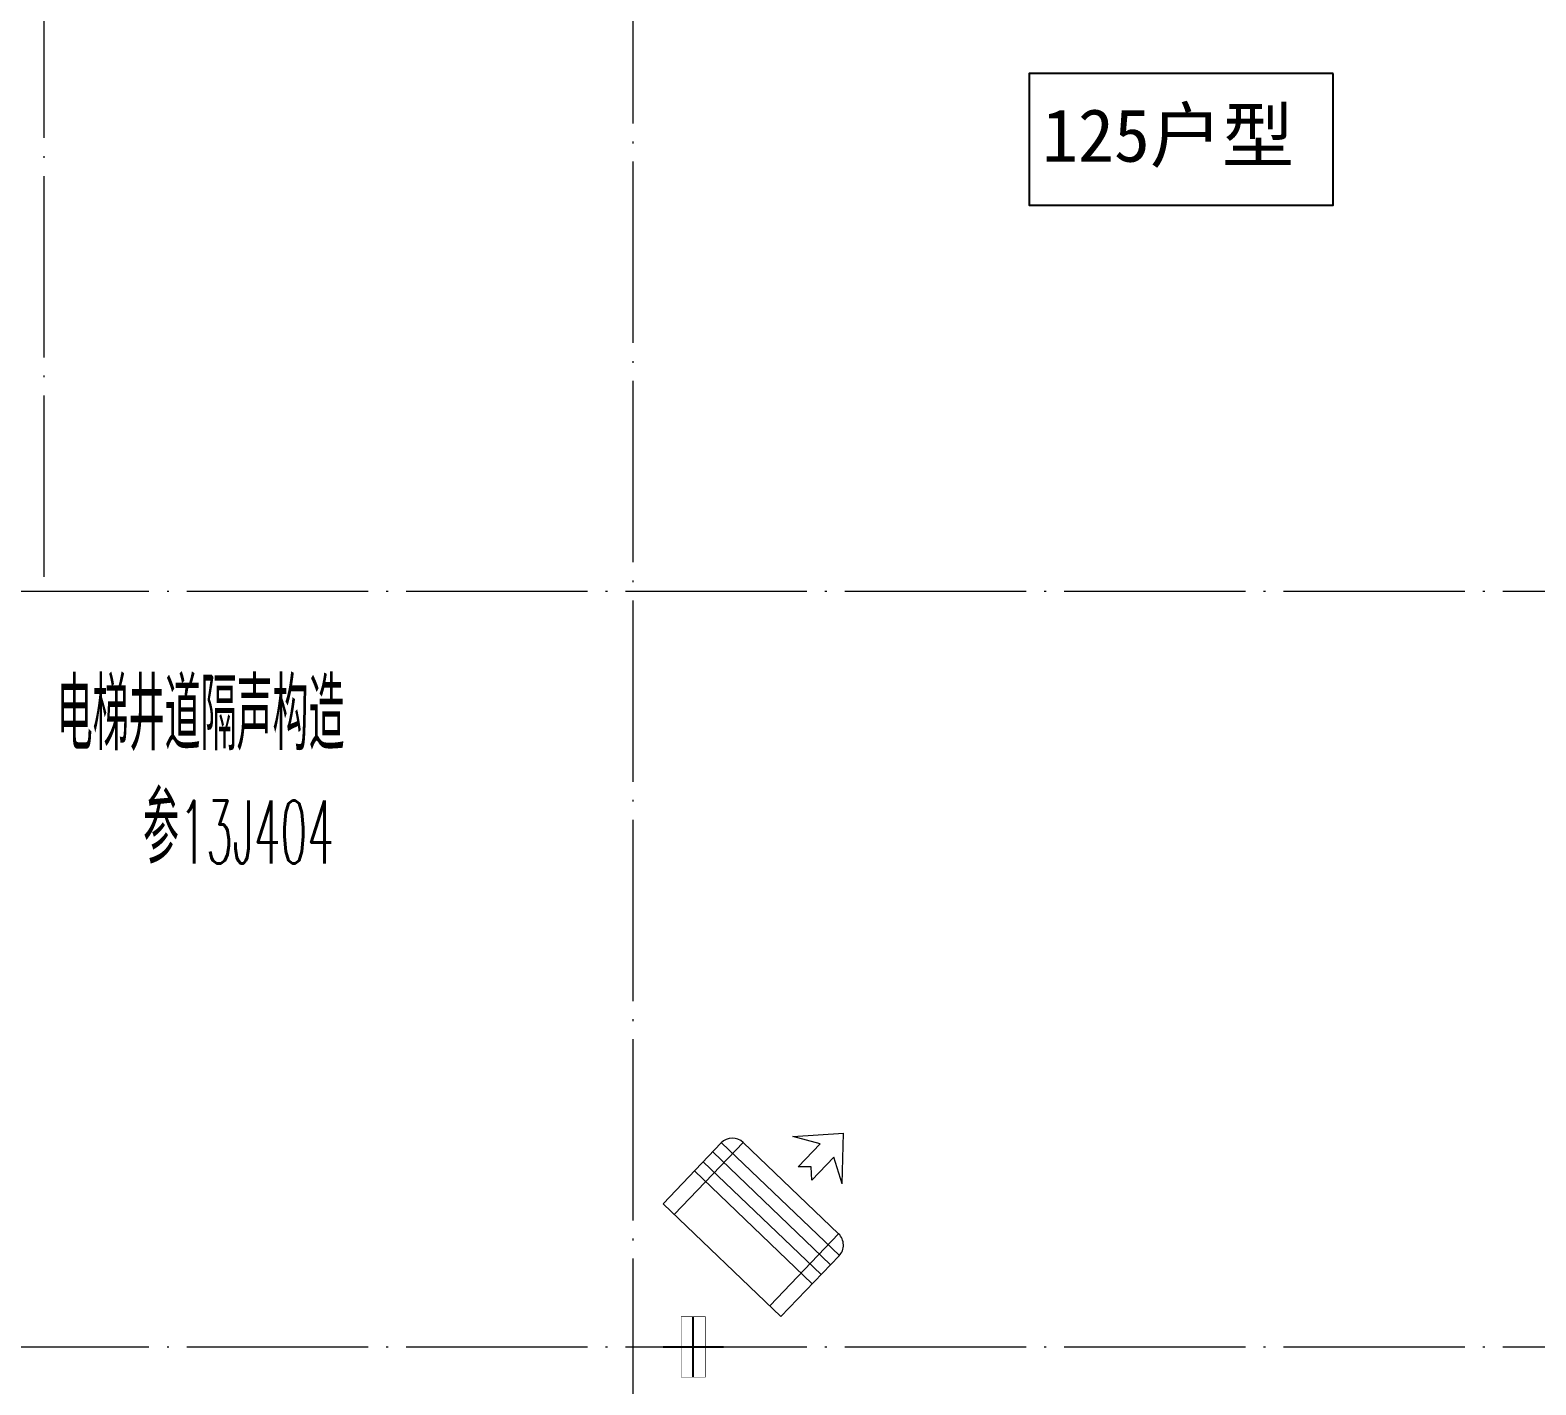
# Model space of a CAD drawing. Extents: x 27938 to 725830, y -209821 to 1628073.
# Drawn here: x 287021 to 292006, y 674831 to 679314 of the extents above; entities that cross this region are included whole.
import ezdxf

# ---------------------------------------------------------------- set-up
doc = ezdxf.new("R2010")
doc.units = 0
doc.header["$LTSCALE"] = 1000
doc.header["$MEASUREMENT"] = 0
doc.linetypes.add('DASH', pattern=[0.35, 0.25, -0.1])
doc.linetypes.add('DOTE', pattern=[2.42, 2, -0.2, 0.02, -0.2])
for name, color, linetype, lineweight in [('DOTE', 19, 'DOTE', 9), ('平面-空调室内机', 176, 'Continuous', 9), ('平面-空调预留孔', 173, 'Continuous', 15), ('空调', 76, 'Continuous', 13)]:
    doc.layers.add(name, color=color, linetype=linetype, lineweight=lineweight)
doc.layers.add('PUB_TEXT', color=4, linetype='Continuous')
doc.layers.add('机电标识类', color=1, linetype='Continuous')
doc.styles.add('_TCH_DIM', font='SIMPLEX.shx', dxfattribs={"width": 0.7, "bigfont": 'GBCBIG.shx'})
doc.styles.add('黑体', font='')
doc.styles.get('黑体').set_extended_font_data('SimHei')

# ---------------------------------------------------------------- blocks, each defined once
blk = doc.blocks.new('dasdasf1sa2f31as32f')
for p, q in [((-116, 585.6), (43.3, 640.5)), ((82.7, 476.6), (43.3, 640.5)), ((-22.8, 585.5), (-116, 585.6)), ((-22.8, 585.5), (-73.4, 493.2)), ((32.4, 555.1), (-18.1, 462.9)), ((82.7, 476.6), (32.4, 555.1)), ((-473.5, 259.7), (-339.5, 504)), ((-269.8, 524.3), (-427.7, 236.5)), ((134.6, 245.5), (-338.8, 505.1)), ((-269.8, 524.3), (113.7, 314)), ((-31.3, 504.4), (-73.4, 493.2)), ((-18.1, 462.9), (-31.3, 504.4)), ((114.7, 208.4), (-359.1, 468.2)), ((92.6, 168.8), (-380.9, 428.5)), ((72.3, 131.9), (-401.1, 391.6)), ((113.7, 314), (-44.2, 26.2)), ((0, 0), (-473.5, 259.7)), ((134, 244.4), (0, 0))]:
    blk.add_line(p, q)
for centre, start, end in [((-294.5, 479.4), 61.2593, 151.2593), ((89, 269), 331.2593, 61.2593)]:
    blk.add_arc(centre, 51.3, start, end)
blk = doc.blocks.new('dongkong')
blk.add_wipeout([(-603756, 210771), (-603756, 210570.8), (-603836, 210570.8), (-603836, 210771)])
at = {"layer": '机电标识类', "color": 250, "linetype": 'DASH', "ltscale": 400}
for p, q in [((-603796, 210771), (-603796, 210570.8)), ((-603896, 210670.7), (-603696, 210670.7))]:
    blk.add_line(p, q, dxfattribs=at)
at = {"layer": '空调', "color": 6, "linetype": 'DASH', "const_width": 2}
blk.add_lwpolyline([(-603756, 210771), (-603756, 210570.8), (-603836, 210570.8), (-603836, 210771)], close=True, dxfattribs=at)
blk = doc.blocks.new('GDRDADWDAD')
at = {"layer": 'DOTE', "linetype": 'DOTE', "ltscale": 0.3}
for p, q in [((289016.6, 681057.2), (289016.6, 671157.2)), ((287066.6, 679557.2), (287066.6, 677457.2)), ((270116.6, 677457.2), (328916.6, 677457.2)), ((270116.6, 674957.2), (328916.6, 674957.2))]:
    blk.add_line(p, q, dxfattribs=at)

msp = doc.modelspace()

# ---------------------------------------------------------------- linework, layer by layer
at = {"color": 1}
msp.add_lwpolyline([(291335, 679170.8), (290329, 679170.8), (290329, 678734.8), (291335, 678734.8)], close=True, dxfattribs=at)

# ---------------------------------------------------------------- block references
at = {"layer": '平面-空调预留孔', "rotation": 344.9999999966897}
msp.add_blockref('dasdasf1sa2f31as32f', (289506.8, 675057.2), dxfattribs=at)

# ---------------------------------------------------------------- texts
at = {"color": 1, "style": '黑体'}
msp.add_text('125户型', height=175, dxfattribs=at).set_placement((290371.3, 678878.6))
at = {"layer": 'PUB_TEXT', "color": 3, "style": '_TCH_DIM'}
for s, height, width, p in [('电梯井道隔声构造', 236.31, 0.7, (287109.4, 676931.4)), ('参', 236.3, 0.7, (287395.2, 676556.7)), ('13J404', 208.25, 0.494118, (287515.6, 676556.7))]:
    msp.add_text(s, height=height, dxfattribs=dict(at, width=width)).set_placement(p)

# ---------------------------------------------------------------- next in the draw order: block references
at = {"layer": '平面-空调室内机', "ltscale": 0.3, "xscale": -1, "rotation": 180}
msp.add_blockref('dongkong', (893012.7, 885627.9), dxfattribs=at)

# ---------------------------------------------------------------- next in the draw order: block references
msp.add_blockref('GDRDADWDAD', (0, 0))

doc.saveas('drawing.dxf')
